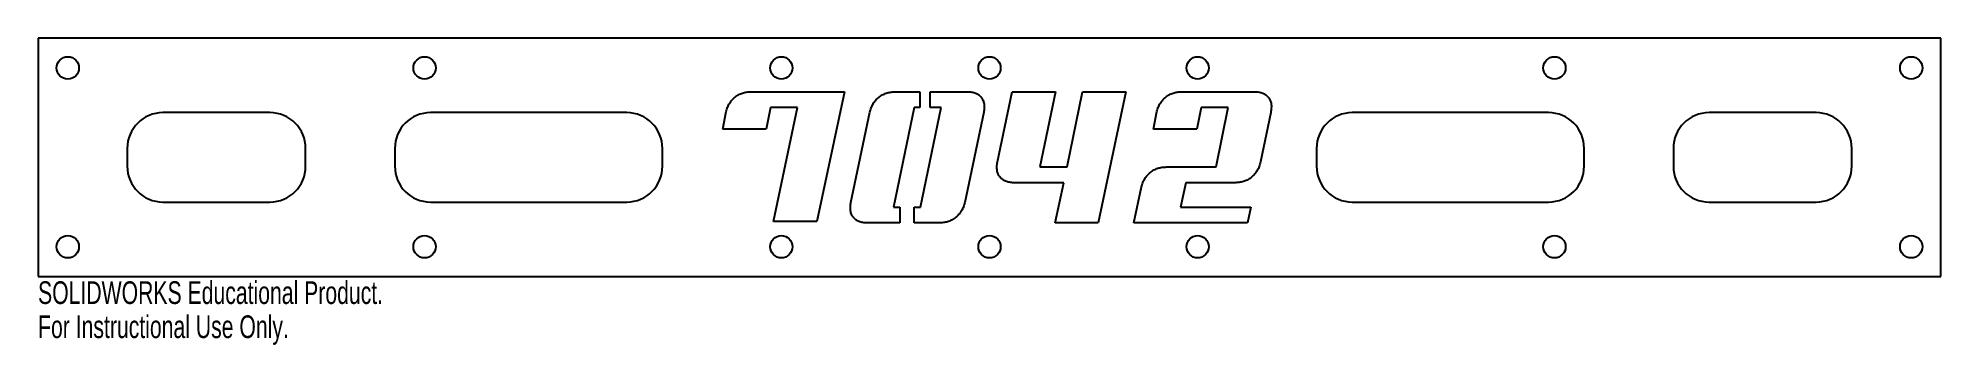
# Model space of a CAD drawing. Header units: inches. Extents: x -8 to 8, y -1.6 to 1.
import ezdxf

# ---------------------------------------------------------------- set-up
doc = ezdxf.new("R2010")
doc.units = ezdxf.units.IN
doc.header["$MEASUREMENT"] = 0
doc.styles.add('SLDTEXTSTYLE0', font='TXT', dxfattribs={"width": 0.7})

msp = doc.modelspace()

# ---------------------------------------------------------------- linework, layer by layer
at = {"color": 7, "linetype": 'Continuous', "lineweight": 25}
for p, q in [((8, 1), (-8, 1)), ((-8, 1), (-8, -1)), ((8, -1), (8, 1)), ((-2.006, 0.55), (-1.22, 0.55)), ((-1.22, 0.55), (-1.451, -0.537)), ((-0.799, 0.55), (-0.587, 0.55)), ((-0.587, 0.55), (-0.587, 0.418)), ((-0.499, 0.418), (-0.499, 0.55)), ((-0.499, 0.55), (-0.184, 0.55)), ((0.068, -0.039), (0.19, 0.55)), ((0.19, 0.55), (0.554, 0.55)), ((0.554, 0.55), (0.424, -0.081)), ((0.652, -0.081), (0.782, 0.55)), ((0.782, 0.55), (1.146, 0.55)), ((1.146, 0.55), (0.915, -0.55)), ((1.615, 0.55), (2.23, 0.55)), ((-6.05, 0.375), (-6.95, 0.375)), ((-3.05, 0.375), (-4.7, 0.375)), ((-2.243, 0.237), (-2.213, 0.385)), ((-1.841, 0.418), (-1.879, 0.237)), ((-1.613, 0.418), (-1.841, 0.418)), ((-1.816, -0.537), (-1.613, 0.418)), ((-1.165, -0.378), (-1.006, 0.378)), ((-0.634, 0.418), (-0.808, -0.418)), ((-0.587, 0.418), (-0.634, 0.418)), ((-0.58, -0.418), (-0.406, 0.418)), ((-0.406, 0.418), (-0.499, 0.418)), ((-0.049, 0.378), (-0.208, -0.378)), ((1.378, 0.237), (1.408, 0.385)), ((1.78, 0.418), (1.742, 0.237)), ((2.008, 0.418), (1.78, 0.418)), ((1.907, -0.081), (2.008, 0.418)), ((2.365, 0.376), (2.279, -0.039)), ((4.7, 0.375), (3.05, 0.375)), ((6.95, 0.375), (6.05, 0.375)), ((-1.879, 0.237), (-2.243, 0.237)), ((1.742, 0.237), (1.378, 0.237)), ((-7.25, 0.075), (-7.25, -0.075)), ((-5.75, -0.075), (-5.75, 0.075)), ((-5, 0.075), (-5, -0.075)), ((-2.75, -0.075), (-2.75, 0.075)), ((2.75, 0.075), (2.75, -0.075)), ((5, -0.075), (5, 0.075)), ((5.75, 0.075), (5.75, -0.075)), ((7.25, -0.075), (7.25, 0.075)), ((0.424, -0.081), (0.652, -0.081)), ((1.486, -0.081), (1.907, -0.081)), ((0.624, -0.213), (0.202, -0.213)), ((0.551, -0.55), (0.624, -0.213)), ((1.213, -0.55), (1.278, -0.248)), ((1.65, -0.213), (1.606, -0.418)), ((2.072, -0.213), (1.65, -0.213)), ((-6.95, -0.375), (-6.05, -0.375)), ((-4.7, -0.375), (-3.05, -0.375)), ((-0.808, -0.418), (-0.753, -0.418)), ((-0.753, -0.418), (-0.753, -0.55)), ((-0.634, -0.55), (-0.634, -0.418)), ((-0.634, -0.418), (-0.58, -0.418)), ((1.606, -0.418), (2.198, -0.418)), ((2.198, -0.418), (2.17, -0.55)), ((3.05, -0.375), (4.7, -0.375)), ((6.05, -0.375), (6.95, -0.375)), ((-1.451, -0.537), (-1.816, -0.537)), ((-0.753, -0.55), (-1.03, -0.55)), ((-0.415, -0.55), (-0.634, -0.55)), ((0.915, -0.55), (0.551, -0.55)), ((2.17, -0.55), (1.213, -0.55)), ((-8, -1), (8, -1))]:
    msp.add_line(p, q, dxfattribs=at)
for centre in [(-7.75, 0.75), (-4.75, 0.75), (-1.75, 0.75), (0, 0.75), (1.75, 0.75), (4.75, 0.75), (7.75, 0.75), (-7.75, -0.75), (-4.75, -0.75), (-1.75, -0.75), (0, -0.75), (1.75, -0.75), (4.75, -0.75), (7.75, -0.75)]:
    msp.add_circle(centre, 0.0938, dxfattribs=at)
for centre, start, end in [((-6.95, 0.075), 90, 180), ((-6.05, 0.075), 0, 90), ((-4.7, 0.075), 90, 180), ((-3.05, 0.075), 0, 90), ((3.05, 0.075), 90, 180), ((4.7, 0.075), 0, 90), ((6.05, 0.075), 90, 180), ((6.95, 0.075), 0, 90), ((-6.95, -0.075), 180, 270), ((-6.05, -0.075), 270, 0), ((-4.7, -0.075), 180, 270), ((-3.05, -0.075), 270, 0), ((3.05, -0.075), 180, 270), ((4.7, -0.075), 270, 0), ((6.05, -0.075), 180, 270), ((6.95, -0.075), 270, 0)]:
    msp.add_arc(centre, 0.3, start, end, dxfattribs=at)
for points, knots in [([(-2.213, 0.385), (-2.21, 0.397), (-2.203, 0.421), (-2.187, 0.453), (-2.166, 0.482), (-2.139, 0.506), (-2.11, 0.526), (-2.077, 0.54), (-2.042, 0.549), (-2.018, 0.55), (-2.006, 0.55)], [0, 0, 0, 0, 0.131271, 0.255488, 0.378084, 0.502329, 0.626739, 0.748626, 0.871937, 1, 1, 1, 1]), ([(-1.006, 0.378), (-1.003, 0.39), (-0.996, 0.415), (-0.98, 0.449), (-0.959, 0.478), (-0.932, 0.504), (-0.903, 0.524), (-0.87, 0.539), (-0.835, 0.548), (-0.811, 0.549), (-0.799, 0.55)], [0, 0, 0, 0, 0.132815, 0.259166, 0.382865, 0.507726, 0.631803, 0.752601, 0.874029, 1, 1, 1, 1]), ([(-0.184, 0.55), (-0.178, 0.55), (-0.166, 0.55), (-0.148, 0.547), (-0.132, 0.544), (-0.117, 0.539), (-0.103, 0.532), (-0.09, 0.524), (-0.079, 0.514), (-0.069, 0.503), (-0.061, 0.491), (-0.054, 0.478), (-0.049, 0.463), (-0.045, 0.448), (-0.044, 0.432), (-0.044, 0.415), (-0.046, 0.396), (-0.048, 0.384), (-0.049, 0.378)], [0, 0, 0, 0, 0.072402, 0.140039, 0.204258, 0.265644, 0.324445, 0.381226, 0.438171, 0.495033, 0.552067, 0.609684, 0.667733, 0.727264, 0.789338, 0.855515, 0.925578, 1, 1, 1, 1]), ([(1.408, 0.385), (1.411, 0.397), (1.418, 0.421), (1.434, 0.453), (1.456, 0.482), (1.482, 0.506), (1.511, 0.526), (1.544, 0.54), (1.579, 0.549), (1.603, 0.55), (1.615, 0.55)], [0, 0, 0, 0, 0.131271, 0.255488, 0.378084, 0.502329, 0.626739, 0.748626, 0.871937, 1, 1, 1, 1]), ([(2.23, 0.55), (2.236, 0.55), (2.248, 0.55), (2.266, 0.547), (2.282, 0.544), (2.297, 0.538), (2.311, 0.532), (2.324, 0.524), (2.335, 0.514), (2.345, 0.503), (2.354, 0.49), (2.361, 0.477), (2.366, 0.462), (2.369, 0.447), (2.37, 0.431), (2.37, 0.413), (2.368, 0.395), (2.366, 0.383), (2.365, 0.376)], [0, 0, 0, 0, 0.072032, 0.139324, 0.203215, 0.264571, 0.323072, 0.379563, 0.436217, 0.493446, 0.55091, 0.608234, 0.666814, 0.726041, 0.788671, 0.855388, 0.925094, 1, 1, 1, 1]), ([(0.202, -0.213), (0.196, -0.213), (0.184, -0.212), (0.167, -0.21), (0.15, -0.206), (0.135, -0.201), (0.121, -0.194), (0.109, -0.186), (0.097, -0.177), (0.087, -0.165), (0.079, -0.153), (0.072, -0.14), (0.067, -0.125), (0.064, -0.11), (0.062, -0.093), (0.062, -0.076), (0.064, -0.058), (0.066, -0.045), (0.068, -0.039)], [0, 0, 0, 0, 0.072012, 0.139285, 0.203158, 0.264496, 0.322981, 0.379455, 0.436093, 0.493889, 0.551337, 0.608246, 0.66681, 0.726021, 0.788725, 0.855429, 0.925115, 1, 1, 1, 1]), ([(1.278, -0.248), (1.281, -0.236), (1.288, -0.212), (1.304, -0.18), (1.326, -0.15), (1.352, -0.126), (1.381, -0.105), (1.414, -0.091), (1.449, -0.082), (1.473, -0.081), (1.486, -0.081)], [0, 0, 0, 0, 0.1311462, 0.2559471, 0.378993, 0.5034888, 0.6279442, 0.7493317, 0.8720068, 1, 1, 1, 1]), ([(2.279, -0.039), (2.276, -0.052), (2.269, -0.076), (2.253, -0.11), (2.231, -0.14), (2.205, -0.166), (2.176, -0.187), (2.143, -0.202), (2.108, -0.211), (2.084, -0.212), (2.072, -0.213)], [0, 0, 0, 0, 0.1330156, 0.2602559, 0.3840809, 0.5089741, 0.632347, 0.752647, 0.8737692, 1, 1, 1, 1]), ([(-1.03, -0.55), (-1.036, -0.55), (-1.048, -0.55), (-1.066, -0.547), (-1.082, -0.544), (-1.098, -0.539), (-1.111, -0.532), (-1.124, -0.524), (-1.135, -0.514), (-1.145, -0.503), (-1.154, -0.491), (-1.16, -0.478), (-1.165, -0.463), (-1.168, -0.448), (-1.17, -0.432), (-1.17, -0.415), (-1.168, -0.396), (-1.166, -0.384), (-1.165, -0.378)], [0, 0, 0, 0, 0.072424, 0.140081, 0.204319, 0.265724, 0.324543, 0.38134, 0.438302, 0.495182, 0.552233, 0.609467, 0.667533, 0.727082, 0.789268, 0.855471, 0.925555, 1, 1, 1, 1]), ([(-0.208, -0.378), (-0.211, -0.39), (-0.218, -0.415), (-0.234, -0.449), (-0.256, -0.478), (-0.282, -0.504), (-0.311, -0.524), (-0.344, -0.539), (-0.379, -0.548), (-0.403, -0.549), (-0.415, -0.55)], [0, 0, 0, 0, 0.1327962, 0.2591303, 0.3828125, 0.5076564, 0.631072, 0.751853, 0.8732645, 1, 1, 1, 1])]:
    msp.add_open_spline(points, degree=3, knots=knots, dxfattribs=at)

# ---------------------------------------------------------------- texts
at = {"color": 7, "linetype": 'Continuous', "char_height": 0.1903, "attachment_point": 1, "style": 'SLDTEXTSTYLE0'}
for s, insert in [('SOLIDWORKS Educational Product.', (-8, -1.04)), ('For Instructional Use Only.', (-8, -1.326))]:
    msp.add_mtext(s, dxfattribs=dict(at, insert=insert))

doc.saveas('drawing.dxf')
